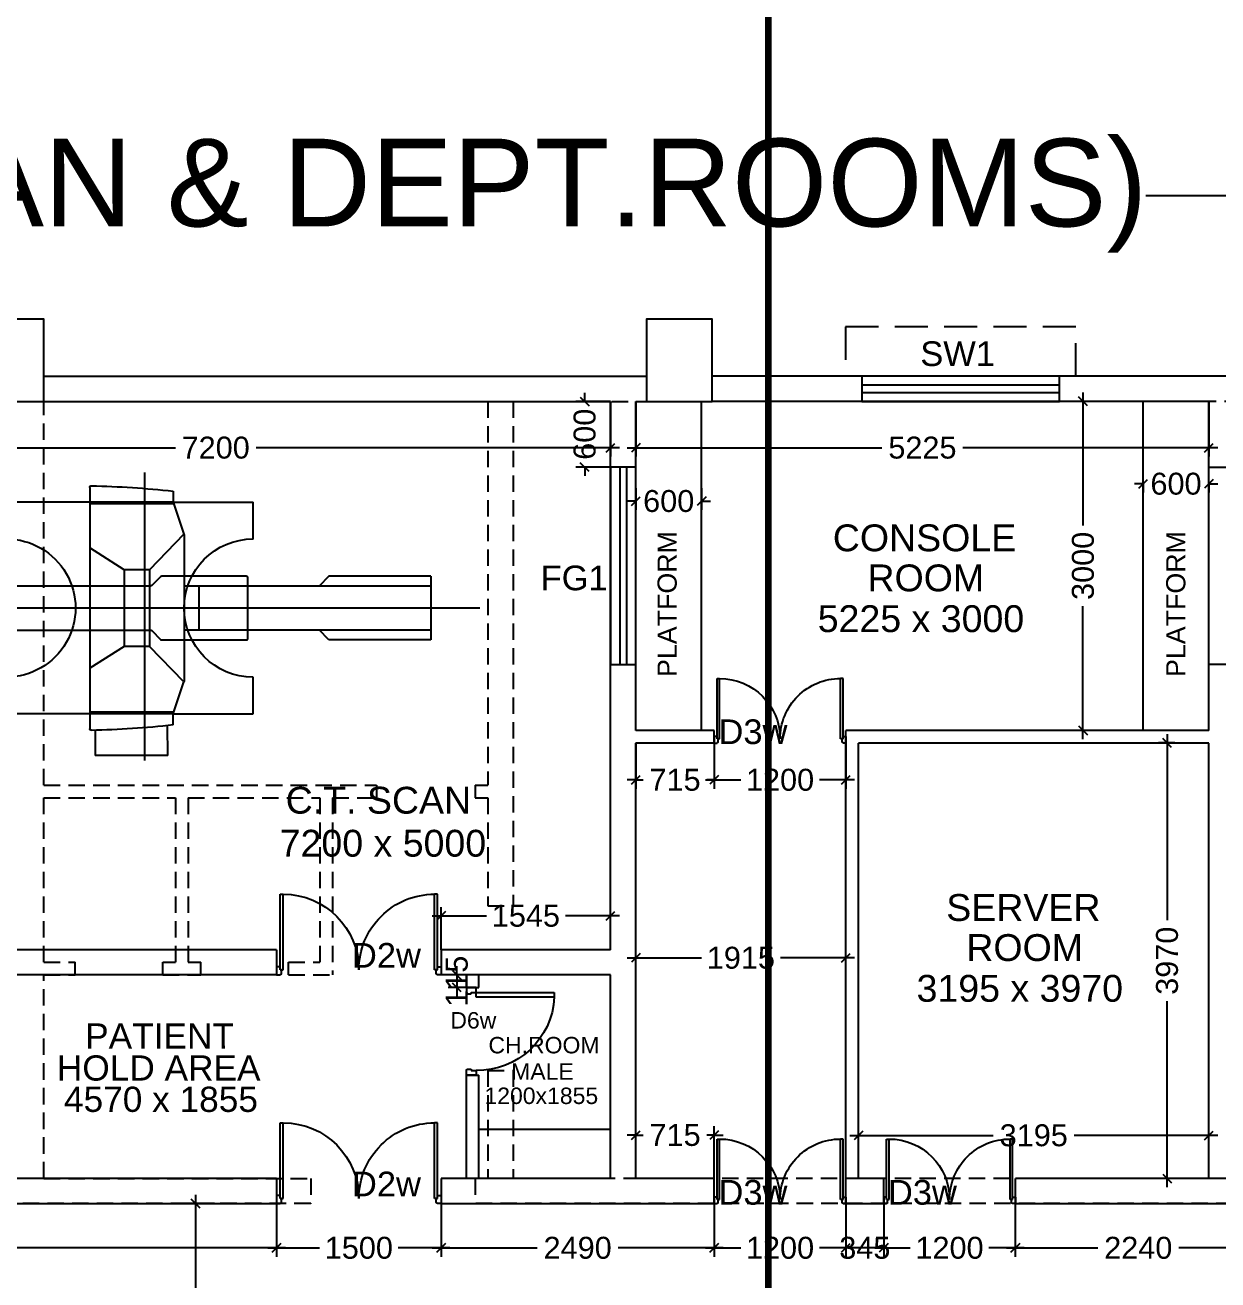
# Model space of a CAD drawing. Extents: x 6345096 to 6738923, y -6490958 to -6305885.
# Drawn here: x 6554506 to 6565381, y -6386716 to -6375273 of the extents above; entities that cross this region are included whole.
import ezdxf
from ezdxf.enums import TextEntityAlignment as Align

# ---------------------------------------------------------------- set-up
doc = ezdxf.new("R2010")
doc.units = 0
doc.header["$LTSCALE"] = 600
doc.header["$MEASUREMENT"] = 0
doc.header["$PDMODE"] = 35
doc.linetypes.add('DASHED', pattern=[0.75, 0.5, -0.25])
doc.linetypes.add('HIDDEN', pattern=[0.375, 0.25, -0.125])
doc.layers.get('0').update_dxf_attribs({"linetype": 'CONTINUOUS'})
doc.layers.get('Defpoints').update_dxf_attribs({"linetype": 'CONTINUOUS'})
for name, color, linetype in [('chajja', 7, 'CONTINUOUS'), ('DIM-TEXT', 8, 'CONTINUOUS'), ('DOOR', 32, 'CONTINUOUS'), ('furniture', 33, 'CONTINUOUS'), ('HS', 251, 'CONTINUOUS'), ('joinery', 7, 'CONTINUOUS'), ('LA-column', 3, 'CONTINUOUS'), ('REVISIONS', 6, 'CONTINUOUS'), ('Room Dim', 1, 'CONTINUOUS'), ('Sections', 10, 'CONTINUOUS'), ('Shleves', 7, 'CONTINUOUS'), ('TEXT', 6, 'CONTINUOUS'), ('Walls', 7, 'CONTINUOUS'), ('WIN', 151, 'CONTINUOUS'), ('Working Dim', 5, 'CONTINUOUS')]:
    doc.layers.add(name, color=color, linetype=linetype)
doc.styles.add('ari', font='arial.ttf')
doc.styles.add('ARIAL', font='arial.ttf')
doc.styles.add('RT', font='romant.shx')
doc.dimstyles.new('int. dim', dxfattribs={"dimtxt": 200, "dimasz": 80, "dimexe": 80, "dimexo": 0, "dimgap": 70, "dimtad": 0, "dimdec": 0, "dimzin": 12, "dimdsep": 46, "dimtxsty": 'ari', "dimblk": 'OBLIQUE', "dimcen": 2, "dimdle": 80, "dimclrd": 256, "dimclre": 256, "dimclrt": 6, "dimadec": 0, "dimazin": 0, "dimtfac": 1, "dimtdec": 0, "dimtix": 1, "dimtmove": 2, "dimatfit": 3, "dimfxl": 1, "dimtolj": 1, "dimtzin": 0, "dimlwd": -1, "dimlwe": -1, "dimarcsym": 0})
doc.dimstyles.new('TEXT', dxfattribs={"dimscale": 0, "dimtxt": 600, "dimasz": 300, "dimexe": 300, "dimexo": 30, "dimgap": 50, "dimtad": 0, "dimdec": 0, "dimzin": 0, "dimdsep": 46, "dimtxsty": 'RT', "dimblk": 'OBLIQUE', "dimcen": 0.09, "dimdle": 300, "dimclrd": 256, "dimclre": 256, "dimclrt": 170, "dimadec": 0, "dimazin": 0, "dimtfac": 1, "dimtdec": 0, "dimtofl": 0, "dimtmove": 2, "dimatfit": 3, "dimfxl": 1, "dimfrac": 2, "dimtolj": 1, "dimtzin": 0, "dimlwd": -1, "dimlwe": -1, "dimarcsym": 0})

# ---------------------------------------------------------------- blocks, each defined once
blk = doc.blocks.new('_Oblique')
at = {"color": 0, "linetype": 'ByBlock', "lineweight": -2}
blk.add_line((-0.5, -0.5), (0.5, 0.5), dxfattribs=at)
blk = doc.blocks.new('*D257')
at = {"layer": 'Defpoints', "color": 0, "linetype": 'Continuous', "transparency": 16777216}
for p in [(6572959, -6372926, 1), (6531899, -6373456, 5), (6531899, -6374230)]:
    blk.add_point(p, dxfattribs=at)
at = {"layer": 'DIM-TEXT', "transparency": 16777216}
for p, q in [((6572959, -6372926), (6572959, -6374530)), ((6531899, -6373456), (6531899, -6374530)), ((6531599, -6374230), (6545946, -6374230)), ((6573259, -6374230), (6558913, -6374230))]:
    blk.add_line(p, q, dxfattribs=at)
at = {"layer": 'DIM-TEXT', "linetype": 'Continuous', "transparency": 16777216, "xscale": 300, "yscale": 300, "zscale": 300, "rotation": 180}
blk.add_blockref('_Oblique', (6531899, -6374230), dxfattribs=at)
at = {"layer": 'DIM-TEXT', "linetype": 'Continuous', "transparency": 16777216, "xscale": 300, "yscale": 300, "zscale": 300}
blk.add_blockref('_Oblique', (6572959, -6374230), dxfattribs=at)
at = {"layer": 'DIM-TEXT', "color": 170, "linetype": 'Continuous', "transparency": 16777216, "insert": (6552429, -6374230), "char_height": 750, "attachment_point": 5, "style": 'ari'}
blk.add_mtext('\\A1;{\\H1.067x;CENTRAL DRUG STORE}', dxfattribs=at)
blk = doc.blocks.new('*D261')
at = {"layer": 'Defpoints', "color": 0, "linetype": 'Continuous', "transparency": 16777216}
for p in [(6572960, -6376829), (6532049, -6377495, -1), (6572960, -6378056, 6)]:
    blk.add_point(p, dxfattribs=at)
at = {"layer": 'DIM-TEXT', "transparency": 16777216}
for p, q in [((6532049, -6377495), (6532049, -6376529)), ((6572960, -6378056), (6572960, -6376529)), ((6531749, -6376829), (6540284, -6376829)), ((6573260, -6376829), (6564725, -6376829))]:
    blk.add_line(p, q, dxfattribs=at)
at = {"layer": 'DIM-TEXT', "linetype": 'Continuous', "transparency": 16777216, "xscale": 300, "yscale": 300, "zscale": 300, "rotation": 180}
blk.add_blockref('_Oblique', (6532049, -6376829), dxfattribs=at)
at = {"layer": 'DIM-TEXT', "linetype": 'Continuous', "transparency": 16777216, "xscale": 300, "yscale": 300, "zscale": 300}
blk.add_blockref('_Oblique', (6572960, -6376829), dxfattribs=at)
at = {"layer": 'DIM-TEXT', "color": 170, "linetype": 'Continuous', "transparency": 16777216, "insert": (6552504, -6376829), "char_height": 750, "attachment_point": 5, "style": 'ari'}
blk.add_mtext('\\A1;{\\H1.067x;RADIOLOGY ( MRI, CT SCAN \\H1x;&\\H0.9997x; DEPT.ROOMS)}', dxfattribs=at)
blk = doc.blocks.new('*D662')
at = {"layer": 'Defpoints', "color": 0, "transparency": 16777216}
for p in [(6556232, -6386020, 5), (6556061, -6388420), (6556232, -6388420, 1)]:
    blk.add_point(p, dxfattribs=at)
at = {"layer": 'Working Dim', "transparency": 16777216}
for p, q in [((6556061, -6385940), (6556061, -6386850)), ((6556232, -6386020), (6555981, -6386020)), ((6556061, -6388500), (6556061, -6387590)), ((6556232, -6388420), (6555981, -6388420))]:
    blk.add_line(p, q, dxfattribs=at)
at = {"layer": 'Working Dim', "transparency": 16777216, "xscale": 80, "yscale": 80, "zscale": 80}
for p, rotation in [((6556061, -6386020), 90), ((6556061, -6388420), 270)]:
    blk.add_blockref('_Oblique', p, dxfattribs=dict(at, rotation=rotation))
at = {"layer": 'Working Dim', "color": 6, "transparency": 16777216, "insert": (6556061, -6387220), "char_height": 200, "attachment_point": 5, "rotation": 90, "style": 'ari'}
blk.add_mtext('\\A1;2400', dxfattribs=at)
blk = doc.blocks.new('*D1806')
at = {"layer": 'Defpoints', "color": 0, "transparency": 16777216}
for p in [(6560074, -6378705), (6565299, -6378704), (6560074, -6379127)]:
    blk.add_point(p, dxfattribs=at)
at = {"layer": 'REVISIONS', "color": 8, "transparency": 16777216}
for p, q in [((6560074, -6378705), (6560074, -6379207)), ((6565299, -6378704), (6565299, -6379207)), ((6559994, -6379127), (6562318, -6379127)), ((6565379, -6379127), (6563056, -6379127))]:
    blk.add_line(p, q, dxfattribs=at)
at = {"layer": 'REVISIONS', "color": 8, "transparency": 16777216, "xscale": 80, "yscale": 80, "zscale": 80, "rotation": 180}
blk.add_blockref('_Oblique', (6560074, -6379127), dxfattribs=at)
at = {"layer": 'REVISIONS', "color": 8, "transparency": 16777216, "xscale": 80, "yscale": 80, "zscale": 80}
blk.add_blockref('_Oblique', (6565299, -6379127), dxfattribs=at)
at = {"layer": 'REVISIONS', "color": 6, "transparency": 16777216, "insert": (6562687, -6379127), "char_height": 200, "attachment_point": 5, "style": 'ari'}
blk.add_mtext('\\A1;5225', dxfattribs=at)
blk = doc.blocks.new('*D1807')
at = {"layer": 'Defpoints', "color": 0, "transparency": 16777216}
for p in [(6552644, -6378705), (6559844, -6378705), (6552644, -6379127)]:
    blk.add_point(p, dxfattribs=at)
at = {"layer": 'REVISIONS', "color": 8, "transparency": 16777216}
for p, q in [((6552644, -6378705), (6552644, -6379207)), ((6559844, -6378705), (6559844, -6379207)), ((6552564, -6379127), (6555877, -6379127)), ((6559924, -6379127), (6556612, -6379127))]:
    blk.add_line(p, q, dxfattribs=at)
at = {"layer": 'REVISIONS', "color": 8, "transparency": 16777216, "xscale": 80, "yscale": 80, "zscale": 80, "rotation": 180}
blk.add_blockref('_Oblique', (6552644, -6379127), dxfattribs=at)
at = {"layer": 'REVISIONS', "color": 8, "transparency": 16777216, "xscale": 80, "yscale": 80, "zscale": 80}
blk.add_blockref('_Oblique', (6559844, -6379127), dxfattribs=at)
at = {"layer": 'REVISIONS', "color": 6, "transparency": 16777216, "insert": (6556244, -6379127), "char_height": 200, "attachment_point": 5, "style": 'ari'}
blk.add_mtext('\\A1;7200', dxfattribs=at)
blk = doc.blocks.new('1000')
at = {"layer": 'DOOR'}
for p, q in [((0, -100), (0, 0)), ((0, 0), (50, 0)), ((50, -100), (0, -100)), ((50, 0), (50, -2)), ((63, -49), (50, -49)), ((50, -49), (50, -100)), ((50, -100), (50, -901)), ((100, -100), (50, -100)), ((63, -13), (61, -13)), ((63, -13), (63, -49)), ((100, -901), (100, -100)), ((837, -13), (837, -49)), ((837, -13), (839, -13)), ((837, -49), (850, -49)), ((850, 0), (850, -2)), ((900, 0), (850, 0)), ((850, -49), (850, -100)), ((850, -100), (900, -100)), ((900, -100), (900, 0)), ((50, -901), (100, -901))]:
    blk.add_line(p, q, dxfattribs=at)
for centre, major_axis, start_param, end_param in [((50, -13), (-7.95, 7.95), 3.926991, 5.497787), ((850, -13), (7.95, 7.95), 0.785398, 2.356194)]:
    blk.add_ellipse(centre, major_axis=major_axis, ratio=1, start_param=start_param, end_param=end_param, dxfattribs=at)
at = {"layer": 'DOOR', "color": 145}
blk.add_ellipse((64, -115), major_axis=(-520, 590), ratio=1, start_param=2.464943, end_param=4.009476, dxfattribs=at)
blk = doc.blocks.new('Z$W@#1275')
at = {"layer": 'DOOR'}
for p, q in [((73, 1500), (0, 1500)), ((0, 1500), (0, 1467)), ((73, 1467), (73, 1500)), ((0, 1467), (2, 1467)), ((11, 1456), (11, 1458)), ((11, 1456), (47, 1456)), ((47, 1467), (736, 1467)), ((47, 1467), (47, 1439)), ((47, 1456), (47, 1467)), ((47, 1467), (73, 1467)), ((47, 1439), (736, 1439)), ((736, 1467), (736, 1439)), ((0, 33), (2, 33)), ((0, 0), (0, 33)), ((73, 0), (0, 0)), ((11, 44), (11, 42)), ((11, 44), (47, 44)), ((47, 61), (736, 61)), ((47, 33), (47, 61)), ((47, 44), (47, 33)), ((47, 33), (736, 33)), ((47, 33), (73, 33)), ((73, 33), (73, 0)), ((736, 33), (736, 61))]:
    blk.add_line(p, q, dxfattribs=at)
for centre, start, end in [((11, 1467), 180, 270), ((11, 33), 90, 180)]:
    blk.add_arc(centre, 9.13, start, end, dxfattribs=at)
at = {"layer": 'DOOR', "color": 145}
for centre, start, end in [((47, 1439), 270, 0), ((47, 61), 0, 90)]:
    blk.add_arc(centre, 689, start, end, dxfattribs=at)
blk = doc.blocks.new('*D1808')
at = {"layer": 'Defpoints', "color": 0, "transparency": 16777216}
for p in [(6564220, -6378704, 0), (6564151, -6381704), (6564220, -6381704, 0)]:
    blk.add_point(p, dxfattribs=at)
at = {"layer": 'Working Dim', "transparency": 16777216}
for p, q in [((6564151, -6378624), (6564151, -6379836)), ((6564220, -6378704), (6564071, -6378704)), ((6564151, -6381784), (6564151, -6380573)), ((6564220, -6381704), (6564071, -6381704))]:
    blk.add_line(p, q, dxfattribs=at)
at = {"layer": 'Working Dim', "transparency": 16777216, "xscale": 80, "yscale": 80, "zscale": 80}
for p, rotation in [((6564151, -6378704), 90), ((6564151, -6381704), 270)]:
    blk.add_blockref('_Oblique', p, dxfattribs=dict(at, rotation=rotation))
at = {"layer": 'Working Dim', "color": 6, "transparency": 16777216, "insert": (6564151, -6380204), "char_height": 200, "attachment_point": 5, "rotation": 90, "style": 'ari'}
blk.add_mtext('\\A1;3000', dxfattribs=at)
blk = doc.blocks.new('*D1809')
at = {"layer": 'Defpoints', "color": 0, "transparency": 16777216}
for p in [(6564987, -6381819, 0), (6564918, -6385790), (6565299, -6385790)]:
    blk.add_point(p, dxfattribs=at)
at = {"layer": 'Working Dim', "transparency": 16777216}
for p, q in [((6564987, -6381819), (6564838, -6381819)), ((6564918, -6381739), (6564918, -6383436)), ((6564918, -6385870), (6564918, -6384173)), ((6565299, -6385790), (6564838, -6385790))]:
    blk.add_line(p, q, dxfattribs=at)
at = {"layer": 'Working Dim', "transparency": 16777216, "xscale": 80, "yscale": 80, "zscale": 80}
for p, rotation in [((6564918, -6381819), 90), ((6564918, -6385790), 270)]:
    blk.add_blockref('_Oblique', p, dxfattribs=dict(at, rotation=rotation))
at = {"layer": 'Working Dim', "color": 6, "transparency": 16777216, "insert": (6564918, -6383805), "char_height": 200, "attachment_point": 5, "rotation": 90, "style": 'ari'}
blk.add_mtext('\\A1;3970', dxfattribs=at)
blk = doc.blocks.new('*D1810')
at = {"layer": 'Defpoints', "color": 0, "transparency": 16777216}
for p in [(6565299, -6385398), (6562104, -6385483), (6565299, -6385483)]:
    blk.add_point(p, dxfattribs=at)
at = {"layer": 'Working Dim', "transparency": 16777216}
for p, q in [((6562024, -6385398), (6563333, -6385398)), ((6562104, -6385483), (6562104, -6385318)), ((6565379, -6385398), (6564071, -6385398)), ((6565299, -6385483), (6565299, -6385318))]:
    blk.add_line(p, q, dxfattribs=at)
at = {"layer": 'Working Dim', "transparency": 16777216, "xscale": 80, "yscale": 80, "zscale": 80, "rotation": 180}
blk.add_blockref('_Oblique', (6562104, -6385398), dxfattribs=at)
at = {"layer": 'Working Dim', "transparency": 16777216, "xscale": 80, "yscale": 80, "zscale": 80}
blk.add_blockref('_Oblique', (6565299, -6385398), dxfattribs=at)
at = {"layer": 'Working Dim', "color": 6, "transparency": 16777216, "insert": (6563702, -6385398), "char_height": 200, "attachment_point": 5, "style": 'ari'}
blk.add_mtext('\\A1;3195', dxfattribs=at)
blk = doc.blocks.new('A$C221C764C')
at = {"layer": 'furniture'}
for p, q in [((-97, 1445), (483, 1936)), ((700, 1680), (483, 1936)), ((-184, 1548), (1238, -131)), ((-677, 954), (-97, 1445)), ((-671, 939), (-87, 1433)), ((978, 1352), (1236, 1047)), ((-741, 1030), (-677, 954)), ((62, 773), (172, 1128)), ((-677, 954), (-1234, 482)), ((-677, 954), (-562, 668)), ((-114, 624), (62, 773)), ((62, 773), (514, 239)), ((1514, 719), (1731, 463)), ((-562, 668), (-114, 624)), ((-554, 654), (295, -349)), ((-114, 624), (338, 90)), ((-1017, 226), (-1234, 482)), ((1151, -28), (1731, 463)), ((-1976, -1149), (-258, 305)), ((338, 90), (514, 239)), ((514, 239), (882, 289)), ((-104, -88), (-362, 217)), ((-1717, -1454), (0, 0)), ((307, -359), (338, 90)), ((557, -511), (1141, -17)), ((571, -519), (1151, -28)), ((1209, -174), (1358, -350)), ((571, -519), (307, -359)), ((854, -777), (1358, -350)), ((-2034, -1080), (-1324, -479)), ((-1324, -479), (-1197, -490)), ((571, -519), (14, -991)), ((635, -596), (571, -519)), ((854, -777), (677, -567)), ((-949, -922), (-939, -795)), ((14, -991), (-203, -735)), ((-1659, -1523), (-949, -922)), ((-2034, -1080), (-1659, -1523))]:
    blk.add_line(p, q, dxfattribs=at)
at = {"layer": 'furniture', "color": 8}
for p, q in [((-2188, -1590), (1548, 1573)), ((-653, 1329), (1044, -676))]:
    blk.add_line(p, q, dxfattribs=at)
at = {"layer": 'furniture'}
blk.add_lwpolyline([(1247, 1175), (1237, 1053, -0.198912), (1232, 1043), (234, 198, 0.198912), (228, 188), (219, 73, -0.198912), (214, 63), (-375, -435, -0.414214), (-396, -433), (-751, -14, -0.414214), (-749, 8), (-161, 506, -0.198912), (-150, 509), (-36, 500, 0.198912), (-25, 503), (973, 1348, -0.198912), (984, 1352), (1106, 1341, 0.198912), (1128, 1348), (1275, 1473, -0.414214), (1296, 1471), (1406, 1341, -0.414214), (1404, 1320), (1257, 1196, 0.198912)], format="xyb", close=True, dxfattribs=at)
for centre, radius, start, end in [((1107, 1200), 630, 130.257, 310.257), ((5294, -4667), 8300, 131.497, 136.651), ((-195, 1538), 15, 40.257, 131.497), ((-516, 686), 50, 201.8221, 220.257), ((-610, -254), 630, 310.257, 130.257), ((-3989, 6296), 8300, 303.8631, 309.0171), ((1226, -141), 15, 309.0171, 40.257), ((333, -316), 50, 220.257, 238.692)]:
    blk.add_arc(centre, radius, start, end, dxfattribs=at)
blk = doc.blocks.new('*D1894')
at = {"layer": 'Defpoints', "color": 0, "transparency": 16777216}
for p in [(6563534, -6385990), (6565775, -6386020), (6563534, -6386424)]:
    blk.add_point(p, dxfattribs=at)
at = {"layer": 'Working Dim', "transparency": 16777216}
for p, q in [((6563534, -6385990), (6563534, -6386504)), ((6565775, -6386020), (6565775, -6386504)), ((6563454, -6386424), (6564285, -6386424)), ((6565855, -6386424), (6565025, -6386424))]:
    blk.add_line(p, q, dxfattribs=at)
at = {"layer": 'Working Dim', "transparency": 16777216, "xscale": 80, "yscale": 80, "zscale": 80, "rotation": 180}
blk.add_blockref('_Oblique', (6563534, -6386424), dxfattribs=at)
at = {"layer": 'Working Dim', "transparency": 16777216, "xscale": 80, "yscale": 80, "zscale": 80}
blk.add_blockref('_Oblique', (6565775, -6386424), dxfattribs=at)
at = {"layer": 'Working Dim', "color": 6, "transparency": 16777216, "insert": (6564655, -6386424), "char_height": 200, "attachment_point": 5, "style": 'ari'}
blk.add_mtext('\\A1;2240', dxfattribs=at)
blk = doc.blocks.new('*D1895')
at = {"layer": 'Defpoints', "color": 0, "transparency": 16777216}
for p in [(6562334, -6386020), (6563534, -6385990), (6562334, -6386424)]:
    blk.add_point(p, dxfattribs=at)
at = {"layer": 'Working Dim', "transparency": 16777216}
for p, q in [((6562334, -6386020), (6562334, -6386504)), ((6563534, -6385990), (6563534, -6386504)), ((6562254, -6386424), (6562576, -6386424)), ((6563614, -6386424), (6563293, -6386424))]:
    blk.add_line(p, q, dxfattribs=at)
at = {"layer": 'Working Dim', "transparency": 16777216, "xscale": 80, "yscale": 80, "zscale": 80, "rotation": 180}
blk.add_blockref('_Oblique', (6562334, -6386424), dxfattribs=at)
at = {"layer": 'Working Dim', "transparency": 16777216, "xscale": 80, "yscale": 80, "zscale": 80}
blk.add_blockref('_Oblique', (6563534, -6386424), dxfattribs=at)
at = {"layer": 'Working Dim', "color": 6, "transparency": 16777216, "insert": (6562934, -6386424), "char_height": 200, "attachment_point": 5, "style": 'ari'}
blk.add_mtext('\\A1;1200', dxfattribs=at)
blk = doc.blocks.new('*D1896')
at = {"layer": 'Defpoints', "color": 0, "transparency": 16777216}
for p in [(6561989, -6386020), (6562334, -6386020), (6561989, -6386424)]:
    blk.add_point(p, dxfattribs=at)
at = {"layer": 'Working Dim', "transparency": 16777216}
for p, q in [((6561989, -6386020), (6561989, -6386504)), ((6562334, -6386020), (6562334, -6386504)), ((6561989, -6386424), (6561909, -6386424)), ((6562334, -6386424), (6561989, -6386424)), ((6562334, -6386424), (6562414, -6386424))]:
    blk.add_line(p, q, dxfattribs=at)
at = {"layer": 'Working Dim', "transparency": 16777216, "xscale": 80, "yscale": 80, "zscale": 80}
blk.add_blockref('_Oblique', (6561989, -6386424), dxfattribs=at)
at = {"layer": 'Working Dim', "transparency": 16777216, "xscale": 80, "yscale": 80, "zscale": 80, "rotation": 180}
blk.add_blockref('_Oblique', (6562334, -6386424), dxfattribs=at)
at = {"layer": 'Working Dim', "color": 6, "transparency": 16777216, "insert": (6562162, -6386424), "char_height": 200, "attachment_point": 5, "style": 'ari'}
blk.add_mtext('\\A1;345', dxfattribs=at)
blk = doc.blocks.new('*D1897')
at = {"layer": 'Defpoints', "color": 0, "transparency": 16777216}
for p in [(6560789, -6386020), (6561989, -6386020), (6560789, -6386424)]:
    blk.add_point(p, dxfattribs=at)
at = {"layer": 'Working Dim', "transparency": 16777216}
for p, q in [((6560789, -6386020), (6560789, -6386504)), ((6561989, -6386020), (6561989, -6386504)), ((6560709, -6386424), (6561031, -6386424)), ((6562069, -6386424), (6561748, -6386424))]:
    blk.add_line(p, q, dxfattribs=at)
at = {"layer": 'Working Dim', "transparency": 16777216, "xscale": 80, "yscale": 80, "zscale": 80, "rotation": 180}
blk.add_blockref('_Oblique', (6560789, -6386424), dxfattribs=at)
at = {"layer": 'Working Dim', "transparency": 16777216, "xscale": 80, "yscale": 80, "zscale": 80}
blk.add_blockref('_Oblique', (6561989, -6386424), dxfattribs=at)
at = {"layer": 'Working Dim', "color": 6, "transparency": 16777216, "insert": (6561389, -6386424), "char_height": 200, "attachment_point": 5, "style": 'ari'}
blk.add_mtext('\\A1;1200', dxfattribs=at)
blk = doc.blocks.new('*D1898')
at = {"layer": 'Defpoints', "color": 0, "transparency": 16777216}
for p in [(6558299, -6386020), (6560789, -6386020), (6558299, -6386424)]:
    blk.add_point(p, dxfattribs=at)
at = {"layer": 'Working Dim', "transparency": 16777216}
for p, q in [((6558299, -6386020), (6558299, -6386504)), ((6560789, -6386020), (6560789, -6386504)), ((6558219, -6386424), (6559174, -6386424)), ((6560869, -6386424), (6559914, -6386424))]:
    blk.add_line(p, q, dxfattribs=at)
at = {"layer": 'Working Dim', "transparency": 16777216, "xscale": 80, "yscale": 80, "zscale": 80, "rotation": 180}
blk.add_blockref('_Oblique', (6558299, -6386424), dxfattribs=at)
at = {"layer": 'Working Dim', "transparency": 16777216, "xscale": 80, "yscale": 80, "zscale": 80}
blk.add_blockref('_Oblique', (6560789, -6386424), dxfattribs=at)
at = {"layer": 'Working Dim', "color": 6, "transparency": 16777216, "insert": (6559544, -6386424), "char_height": 200, "attachment_point": 5, "style": 'ari'}
blk.add_mtext('\\A1;2490', dxfattribs=at)
blk = doc.blocks.new('*D1899')
at = {"layer": 'Defpoints', "color": 0, "transparency": 16777216}
for p in [(6556799, -6386020), (6558299, -6386020), (6556799, -6386424)]:
    blk.add_point(p, dxfattribs=at)
at = {"layer": 'Working Dim', "transparency": 16777216}
for p, q in [((6556799, -6386020), (6556799, -6386504)), ((6558299, -6386020), (6558299, -6386504)), ((6556719, -6386424), (6557191, -6386424)), ((6558379, -6386424), (6557908, -6386424))]:
    blk.add_line(p, q, dxfattribs=at)
at = {"layer": 'Working Dim', "transparency": 16777216, "xscale": 80, "yscale": 80, "zscale": 80, "rotation": 180}
blk.add_blockref('_Oblique', (6556799, -6386424), dxfattribs=at)
at = {"layer": 'Working Dim', "transparency": 16777216, "xscale": 80, "yscale": 80, "zscale": 80}
blk.add_blockref('_Oblique', (6558299, -6386424), dxfattribs=at)
at = {"layer": 'Working Dim', "color": 6, "transparency": 16777216, "insert": (6557549, -6386424), "char_height": 200, "attachment_point": 5, "style": 'ari'}
blk.add_mtext('\\A1;1500', dxfattribs=at)
blk = doc.blocks.new('*D1900')
at = {"layer": 'Defpoints', "color": 0, "transparency": 16777216}
for p in [(6545334, -6386020), (6556799, -6386020), (6545334, -6386424)]:
    blk.add_point(p, dxfattribs=at)
at = {"layer": 'Working Dim', "transparency": 16777216}
for p, q in [((6545334, -6386020), (6545334, -6386504)), ((6556799, -6386020), (6556799, -6386504)), ((6545254, -6386424), (6550629, -6386424)), ((6556879, -6386424), (6551505, -6386424))]:
    blk.add_line(p, q, dxfattribs=at)
at = {"layer": 'Working Dim', "transparency": 16777216, "xscale": 80, "yscale": 80, "zscale": 80, "rotation": 180}
blk.add_blockref('_Oblique', (6545334, -6386424), dxfattribs=at)
at = {"layer": 'Working Dim', "transparency": 16777216, "xscale": 80, "yscale": 80, "zscale": 80}
blk.add_blockref('_Oblique', (6556799, -6386424), dxfattribs=at)
at = {"layer": 'Working Dim', "color": 6, "transparency": 16777216, "insert": (6551067, -6386424), "char_height": 200, "attachment_point": 5, "style": 'ari'}
blk.add_mtext('\\A1;11465', dxfattribs=at)
blk = doc.blocks.new('*D1904')
at = {"layer": 'Defpoints', "color": 0, "transparency": 16777216}
for p in [(6560074, -6381819), (6560789, -6381819), (6560789, -6382156)]:
    blk.add_point(p, dxfattribs=at)
at = {"layer": 'Working Dim', "transparency": 16777216}
for p, q in [((6560074, -6381819), (6560074, -6382236)), ((6560789, -6381819), (6560789, -6382236)), ((6560074, -6382156), (6559994, -6382156)), ((6560074, -6382156), (6560141, -6382156)), ((6560789, -6382156), (6560723, -6382156)), ((6560789, -6382156), (6560869, -6382156))]:
    blk.add_line(p, q, dxfattribs=at)
at = {"layer": 'Working Dim', "transparency": 16777216, "xscale": 80, "yscale": 80, "zscale": 80}
blk.add_blockref('_Oblique', (6560074, -6382156), dxfattribs=at)
at = {"layer": 'Working Dim', "transparency": 16777216, "xscale": 80, "yscale": 80, "zscale": 80, "rotation": 180}
blk.add_blockref('_Oblique', (6560789, -6382156), dxfattribs=at)
at = {"layer": 'Working Dim', "color": 6, "transparency": 16777216, "insert": (6560432, -6382156), "char_height": 200, "attachment_point": 5, "style": 'ari'}
blk.add_mtext('\\A1;715', dxfattribs=at)
blk = doc.blocks.new('*D1905')
at = {"layer": 'Defpoints', "color": 0, "transparency": 16777216}
for p in [(6560789, -6381819), (6561989, -6381819, 3), (6561989, -6382156)]:
    blk.add_point(p, dxfattribs=at)
at = {"layer": 'Working Dim', "transparency": 16777216}
for p, q in [((6560789, -6381819), (6560789, -6382236)), ((6561989, -6381819), (6561989, -6382236)), ((6560709, -6382156), (6561031, -6382156)), ((6562069, -6382156), (6561748, -6382156))]:
    blk.add_line(p, q, dxfattribs=at)
at = {"layer": 'Working Dim', "transparency": 16777216, "xscale": 80, "yscale": 80, "zscale": 80, "rotation": 180}
blk.add_blockref('_Oblique', (6560789, -6382156), dxfattribs=at)
at = {"layer": 'Working Dim', "transparency": 16777216, "xscale": 80, "yscale": 80, "zscale": 80}
blk.add_blockref('_Oblique', (6561989, -6382156), dxfattribs=at)
at = {"layer": 'Working Dim', "color": 6, "transparency": 16777216, "insert": (6561389, -6382156), "char_height": 200, "attachment_point": 5, "style": 'ari'}
blk.add_mtext('\\A1;1200', dxfattribs=at)
blk = doc.blocks.new('*D1906')
at = {"layer": 'Defpoints', "color": 0, "transparency": 16777216}
for p in [(6564699, -6379446), (6565299, -6379446), (6565299, -6379456)]:
    blk.add_point(p, dxfattribs=at)
at = {"layer": 'Working Dim', "transparency": 16777216}
for p, q in [((6564699, -6379446), (6564699, -6379536)), ((6565299, -6379446), (6565299, -6379536)), ((6564699, -6379456), (6564619, -6379456)), ((6564699, -6379456), (6564708, -6379456)), ((6565299, -6379456), (6565291, -6379456)), ((6565299, -6379456), (6565379, -6379456))]:
    blk.add_line(p, q, dxfattribs=at)
at = {"layer": 'Working Dim', "transparency": 16777216, "xscale": 80, "yscale": 80, "zscale": 80}
blk.add_blockref('_Oblique', (6564699, -6379456), dxfattribs=at)
at = {"layer": 'Working Dim', "transparency": 16777216, "xscale": 80, "yscale": 80, "zscale": 80, "rotation": 180}
blk.add_blockref('_Oblique', (6565299, -6379456), dxfattribs=at)
at = {"layer": 'Working Dim', "color": 6, "transparency": 16777216, "insert": (6564999, -6379456), "char_height": 200, "attachment_point": 5, "style": 'ari'}
blk.add_mtext('\\A1;600', dxfattribs=at)
blk = doc.blocks.new('*D1907')
at = {"layer": 'Defpoints', "color": 0, "transparency": 16777216}
for p in [(6560074, -6379496), (6560674, -6379496), (6560674, -6379614)]:
    blk.add_point(p, dxfattribs=at)
at = {"layer": 'Working Dim', "transparency": 16777216}
for p, q in [((6560074, -6379496), (6560074, -6379694)), ((6560674, -6379496), (6560674, -6379694)), ((6560074, -6379614), (6559994, -6379614)), ((6560074, -6379614), (6560083, -6379614)), ((6560674, -6379614), (6560666, -6379614)), ((6560674, -6379614), (6560754, -6379614))]:
    blk.add_line(p, q, dxfattribs=at)
at = {"layer": 'Working Dim', "transparency": 16777216, "xscale": 80, "yscale": 80, "zscale": 80}
blk.add_blockref('_Oblique', (6560074, -6379614), dxfattribs=at)
at = {"layer": 'Working Dim', "transparency": 16777216, "xscale": 80, "yscale": 80, "zscale": 80, "rotation": 180}
blk.add_blockref('_Oblique', (6560674, -6379614), dxfattribs=at)
at = {"layer": 'Working Dim', "color": 6, "transparency": 16777216, "insert": (6560374, -6379614), "char_height": 200, "attachment_point": 5, "style": 'ari'}
blk.add_mtext('\\A1;600', dxfattribs=at)
blk = doc.blocks.new('*D1908')
at = {"layer": 'Defpoints', "color": 0, "transparency": 16777216}
for p in [(6561989, -6383779), (6560074, -6383805), (6561989, -6383805)]:
    blk.add_point(p, dxfattribs=at)
at = {"layer": 'Working Dim', "transparency": 16777216}
for p, q in [((6559994, -6383779), (6560672, -6383779)), ((6560074, -6383805), (6560074, -6383699)), ((6562069, -6383779), (6561392, -6383779)), ((6561989, -6383805), (6561989, -6383699))]:
    blk.add_line(p, q, dxfattribs=at)
at = {"layer": 'Working Dim', "transparency": 16777216, "xscale": 80, "yscale": 80, "zscale": 80, "rotation": 180}
blk.add_blockref('_Oblique', (6560074, -6383779), dxfattribs=at)
at = {"layer": 'Working Dim', "transparency": 16777216, "xscale": 80, "yscale": 80, "zscale": 80}
blk.add_blockref('_Oblique', (6561989, -6383779), dxfattribs=at)
at = {"layer": 'Working Dim', "color": 6, "transparency": 16777216, "insert": (6561032, -6383779), "char_height": 200, "attachment_point": 5, "style": 'ari'}
blk.add_mtext('\\A1;1915', dxfattribs=at)
blk = doc.blocks.new('*D1912')
at = {"layer": 'Defpoints', "color": 0, "transparency": 16777216}
for p in [(6559844, -6378705), (6559608, -6379304), (6559844, -6379304)]:
    blk.add_point(p, dxfattribs=at)
at = {"layer": 'Working Dim', "transparency": 16777216}
for p, q in [((6559608, -6378705), (6559608, -6378625)), ((6559844, -6378705), (6559528, -6378705)), ((6559608, -6378705), (6559608, -6378713)), ((6559844, -6379304), (6559528, -6379304)), ((6559608, -6379304), (6559608, -6379296)), ((6559608, -6379304), (6559608, -6379384))]:
    blk.add_line(p, q, dxfattribs=at)
at = {"layer": 'Working Dim', "transparency": 16777216, "xscale": 80, "yscale": 80, "zscale": 80}
for p, rotation in [((6559608, -6378705), 270), ((6559608, -6379304), 90)]:
    blk.add_blockref('_Oblique', p, dxfattribs=dict(at, rotation=rotation))
at = {"layer": 'Working Dim', "color": 6, "transparency": 16777216, "insert": (6559608, -6379004), "char_height": 200, "attachment_point": 5, "rotation": 90, "style": 'ari'}
blk.add_mtext('\\A1;600', dxfattribs=at)
blk = doc.blocks.new('*D1913')
at = {"layer": 'Defpoints', "color": 0, "transparency": 16777216}
for p in [(6560789, -6385395), (6560074, -6385790), (6560789, -6385790)]:
    blk.add_point(p, dxfattribs=at)
at = {"layer": 'Working Dim', "transparency": 16777216}
for p, q in [((6560074, -6385395), (6559994, -6385395)), ((6560074, -6385790), (6560074, -6385315)), ((6560074, -6385395), (6560141, -6385395)), ((6560789, -6385395), (6560723, -6385395)), ((6560789, -6385790), (6560789, -6385315)), ((6560789, -6385395), (6560869, -6385395))]:
    blk.add_line(p, q, dxfattribs=at)
at = {"layer": 'Working Dim', "transparency": 16777216, "xscale": 80, "yscale": 80, "zscale": 80}
blk.add_blockref('_Oblique', (6560074, -6385395), dxfattribs=at)
at = {"layer": 'Working Dim', "transparency": 16777216, "xscale": 80, "yscale": 80, "zscale": 80, "rotation": 180}
blk.add_blockref('_Oblique', (6560789, -6385395), dxfattribs=at)
at = {"layer": 'Working Dim', "color": 6, "transparency": 16777216, "insert": (6560432, -6385395), "char_height": 200, "attachment_point": 5, "style": 'ari'}
blk.add_mtext('\\A1;715', dxfattribs=at)
blk = doc.blocks.new('*D1914')
at = {"layer": 'Defpoints', "color": 0, "transparency": 16777216}
for p in [(6558299, -6383396), (6558299, -6383705), (6559844, -6383705)]:
    blk.add_point(p, dxfattribs=at)
at = {"layer": 'Working Dim', "transparency": 16777216}
for p, q in [((6558299, -6383705), (6558299, -6383316)), ((6559844, -6383705), (6559844, -6383316)), ((6558219, -6383396), (6558712, -6383396)), ((6559924, -6383396), (6559432, -6383396))]:
    blk.add_line(p, q, dxfattribs=at)
at = {"layer": 'Working Dim', "transparency": 16777216, "xscale": 80, "yscale": 80, "zscale": 80, "rotation": 180}
blk.add_blockref('_Oblique', (6558299, -6383396), dxfattribs=at)
at = {"layer": 'Working Dim', "transparency": 16777216, "xscale": 80, "yscale": 80, "zscale": 80}
blk.add_blockref('_Oblique', (6559844, -6383396), dxfattribs=at)
at = {"layer": 'Working Dim', "color": 6, "transparency": 16777216, "insert": (6559072, -6383396), "char_height": 200, "attachment_point": 5, "style": 'ari'}
blk.add_mtext('\\A1;1545', dxfattribs=at)
blk = doc.blocks.new('*D1916')
at = {"layer": 'Defpoints', "color": 0, "transparency": 16777216}
for p in [(6558529, -6383935), (6558443, -6384050), (6558529, -6384050, 2)]:
    blk.add_point(p, dxfattribs=at)
at = {"layer": 'Working Dim', "transparency": 16777216}
for p, q in [((6558443, -6383935), (6558443, -6383855)), ((6558529, -6383935), (6558363, -6383935)), ((6558443, -6383935), (6558443, -6384050)), ((6558529, -6384050), (6558363, -6384050)), ((6558443, -6384050), (6558443, -6384130))]:
    blk.add_line(p, q, dxfattribs=at)
at = {"layer": 'Working Dim', "transparency": 16777216, "xscale": 80, "yscale": 80, "zscale": 80}
for p, rotation in [((6558443, -6383935), 270), ((6558443, -6384050), 90)]:
    blk.add_blockref('_Oblique', p, dxfattribs=dict(at, rotation=rotation))
at = {"layer": 'Working Dim', "color": 6, "transparency": 16777216, "insert": (6558443, -6383992), "char_height": 200, "attachment_point": 5, "rotation": 90, "style": 'ari'}
blk.add_mtext('\\A1;115', dxfattribs=at)
blk = doc.blocks.new('A$C2CD672AE')
at = {"layer": 'Walls', "color": 8, "linetype": 'HIDDEN'}
for p, q in [((24358.1, 77949.4), (29852.1, 77949.4)), ((35946.1, 77949.4), (30452.1, 77949.4)), ((24358.1, 77719.4), (28406.1, 77719.4)), ((24358.1, 74219.4), (24358.1, 77719.4)), ((28636.1, 77719.4), (29852.1, 77719.4)), ((35946.1, 77719.4), (30452.1, 77719.4)), ((24358.1, 74219.4), (27391.1, 74219.4)), ((28291.1, 74219.4), (28406.1, 74219.4)), ((24358.1, 72604.4), (24358.1, 74104.4)), ((24358.1, 74104.4), (25558.1, 74104.4)), ((25673.1, 74104.4), (26873.1, 74104.4)), ((26988.1, 74104.4), (27391.1, 74104.4)), ((28291.1, 74104.4), (28406.1, 74104.4)), ((28406.1, 73119.4), (28636.1, 73119.4)), ((24358.1, 72604.4), (24643.1, 72604.4)), ((24643.1, 72489.4), (24643.1, 72604.4)), ((25443.1, 72604.4), (25558.1, 72604.4)), ((25443.1, 72489.4), (25443.1, 72604.4)), ((25673.1, 72604.4), (25788.1, 72604.4)), ((25788.1, 72489.4), (25788.1, 72604.4)), ((26588.1, 72604.4), (26873.1, 72604.4)), ((26588.1, 72489.4), (26588.1, 72604.4)), ((24358.1, 70634.3), (24358.1, 72489.4)), ((24358.1, 72489.4), (24643.1, 72489.4)), ((25443.1, 72489.4), (25788.1, 72489.4)), ((26588.1, 72489.4), (26988.1, 72489.4)), ((28406.1, 71619.4), (28636.1, 71619.4)), ((24358.1, 70634.3), (26791.1, 70634.3)), ((26791.1, 70634.3), (26791.1, 70404.3)), ((28406.1, 70634.3), (28291.1, 70634.3)), ((28291.1, 70634.3), (28291.1, 70404.3)), ((36316.1, 70634.3), (28636.1, 70634.3)), ((26791.1, 70404.3), (15880.1, 70404.3)), ((36546.1, 70404.3), (28291.1, 70404.3))]:
    blk.add_line(p, q, dxfattribs=at)
for points in [[(28406.1, 77719.4), (28406.1, 74219.4)], [(28636.1, 77719.4), (28636.1, 73119.4)], [(27391.1, 74219.4), (27391.1, 74104.4)], [(28291.1, 74219.4), (28291.1, 74104.4)], [(25558.1, 74104.4), (25558.1, 72604.4)], [(25673.1, 74104.4), (25673.1, 72604.4)], [(26873.1, 74104.4), (26873.1, 72604.4)], [(26988.1, 74104.4), (26988.1, 72489.4)], [(28406.1, 74104.4), (28406.1, 73119.4)], [(28406.1, 71619.4), (28406.1, 70634.3)], [(28636.1, 71619.4), (28636.1, 70634.3)]]:
    blk.add_lwpolyline(points, dxfattribs=at)

msp = doc.modelspace()

# ---------------------------------------------------------------- linework, layer by layer
at = {"layer": 'chajja', "color": 7, "linetype": 'DASHED', "elevation": 1.195}
msp.add_lwpolyline([(6564085.483, -6378474.49), (6564085.483, -6378024.49), (6561985.483, -6378024.491), (6561985.483, -6378474.491)], dxfattribs=at)
at = {"layer": 'LA-column', "color": 2, "elevation": 2.39}
for points in [[(6554677.527, -6378704.497), (6554677.527, -6377954.497), (6554077.527, -6377954.497), (6554077.527, -6378704.497)], [(6560771.528, -6378704.5), (6560771.528, -6377954.5), (6560171.528, -6377954.5), (6560171.528, -6378704.5)]]:
    msp.add_lwpolyline(points, close=True, dxfattribs=at)
at = {"layer": 'REVISIONS'}
for p, q in [((6559844.437, -6383704.556), (6559844.437, -6378704.509)), ((6560074.437, -6381704.491), (6560074.437, -6378704.491)), ((6560789.437, -6381704.491, 2.636), (6560074.437, -6381704.491, 2.758)), ((6560789.437, -6381819.491), (6560789.437, -6381704.491)), ((6565299.438, -6381704.491), (6561989.437, -6381704.491, 2.003)), ((6561989.437, -6386019.556), (6561989.437, -6381704.491)), ((6560074.437, -6385789.556), (6560074.437, -6381819.491)), ((6560789.437, -6381819.491, 2.636), (6560074.437, -6381819.491, 2.758)), ((6565299.438, -6381819.491), (6562104.437, -6381819.491, 1.641)), ((6562104.437, -6385789.556), (6562104.437, -6381819.491)), ((6556799.437, -6383704.556), (6552644.437, -6383704.556)), ((6556799.437, -6383704.556), (6556799.437, -6383934.556)), ((6559844.437, -6383704.556), (6558299.437, -6383704.556)), ((6558299.437, -6383704.556), (6558299.437, -6383934.556)), ((6556799.437, -6383934.556), (6552644.437, -6383934.556)), ((6559844.437, -6383934.556), (6558299.437, -6383934.556)), ((6558529.437, -6384049.561), (6558529.437, -6383934.556)), ((6558644.437, -6384049.561), (6558644.437, -6383934.556)), ((6559844.437, -6385789.556), (6559844.437, -6383934.556)), ((6558529.437, -6384049.561), (6558644.437, -6384049.561)), ((6558529.437, -6385789.556), (6558529.437, -6384849.561)), ((6558529.437, -6384849.561), (6558644.437, -6384849.561)), ((6558644.437, -6385789.556), (6558644.437, -6384849.561)), ((6556799.437, -6385789.556), (6552644.437, -6385789.556)), ((6556799.437, -6385789.556), (6556799.437, -6386019.556)), ((6559844.437, -6385789.556), (6558299.437, -6385789.556)), ((6558299.437, -6385789.556), (6558299.437, -6386019.556)), ((6560789.437, -6385789.556), (6560074.437, -6385789.556)), ((6560789.437, -6386019.556), (6560789.437, -6385789.556)), ((6562334.437, -6385789.556), (6562104.437, -6385789.556)), ((6562334.437, -6386019.556), (6562334.437, -6385789.556)), ((6565529.438, -6385789.556), (6563534.437, -6385789.556)), ((6563534.437, -6386019.556), (6563534.437, -6385789.556)), ((6545334.437, -6386019.556), (6556799.437, -6386019.556)), ((6558299.437, -6386019.556), (6560789.437, -6386019.556)), ((6561963.132, -6386019.556), (6562334.437, -6386019.556)), ((6563534.437, -6386019.556), (6567074.438, -6386019.556))]:
    msp.add_line(p, q, dxfattribs=at)
at = {"layer": 'REVISIONS', "extrusion": (0.000145144, -2.25336e-17, 1)}
for p, q in [((6565299.438, -6381704.491), (6565299.438, -6378704.49)), ((6565299.438, -6385789.556), (6565299.438, -6381819.491))]:
    msp.add_line(p, q, dxfattribs=at)
at = {"layer": 'Sections', "linetype": 'DASHED', "lineweight": 0, "ltscale": 2, "const_width": 60, "flags": 128}
msp.add_lwpolyline([(6561283.238, -6457437.593), (6562415.891, -6457985.461), (6561283.238, -6457985.461), (6561283.238, -6331751.836), (6562415.891, -6331751.836), (6561283.238, -6332299.705)], dxfattribs=at)
at = {"layer": 'Walls', "linetype": 'Continuous'}
for p, q in [((6554677.437, -6378474.509), (6560171.437, -6378474.509)), ((6566265.438, -6378474.491), (6560771.437, -6378474.491)), ((6554677.527, -6378704.509), (6559844.437, -6378704.509)), ((6560074.437, -6378704.509), (6560171.437, -6378704.509)), ((6560405.438, -6378704.491), (6560771.437, -6378704.491)), ((6560674.437, -6381704.491), (6560674.437, -6378704.491)), ((6565299.438, -6378704.491), (6560771.528, -6378704.491, 2.39)), ((6558644.437, -6385339.556), (6559844.437, -6385339.556))]:
    msp.add_line(p, q, dxfattribs=at)
at = {"layer": 'Walls', "linetype": 'Continuous', "extrusion": (0.000145144, -2.25336e-17, 1)}
msp.add_line((6564699.438, -6381704.491), (6564699.438, -6378704.49), dxfattribs=at)
at = {"layer": 'WIN', "linetype": 'Continuous', "elevation": 1.195}
for points in [[(6563935.483, -6378474.491), (6562135.483, -6378474.491), (6562135.483, -6378704.491), (6563935.483, -6378704.491)], [(6563935.483, -6378557.274), (6562135.483, -6378557.274), (6562135.483, -6378621.708), (6563935.483, -6378621.708)]]:
    msp.add_lwpolyline(points, close=True, dxfattribs=at)
at = {"layer": 'WIN', "linetype": 'Continuous'}
for points in [[(6560074.437, -6381104.491), (6560074.437, -6379304.491), (6559844.436, -6379304.491), (6559844.436, -6381104.491)], [(6559991.653, -6381104.491), (6559991.653, -6379304.491), (6559927.22, -6379304.491), (6559927.22, -6381104.491)], [(6565299.438, -6381104.491), (6565299.438, -6379304.491), (6565529.438, -6379304.491), (6565529.438, -6381104.491)]]:
    msp.add_lwpolyline(points, close=True, dxfattribs=at)

# ---------------------------------------------------------------- block references
at = {"layer": 'DOOR', "rotation": 270}
for p, xscale, yscale, zscale in [((6560789.437, -6381819.491, 2.636), -0.8000117540359497, 0.8000117540359497, 0.8000117540359497), ((6556799.437, -6383934.556), -1.000014692544937, 1.000014692544937, 1.000014692544937), ((6556799.437, -6386019.556), -1.000014692544937, 1.000014692544937, 1.000014692544937), ((6560789.437, -6386019.556), -0.8000117540359497, 0.8000117540359497, 0.8000117540359497), ((6562334.437, -6386019.556), -0.8000117540359497, 0.8000117540359497, 0.8000117540359497)]:
    msp.add_blockref('Z$W@#1275', p, dxfattribs=dict(at, xscale=xscale, yscale=yscale, zscale=zscale))
at = {"layer": 'DOOR', "linetype": 'Continuous', "xscale": -0.8888888880610685, "yscale": 0.8888888880610466, "zscale": 0.8888888880610687, "rotation": 89.9999872734366}
msp.add_blockref('1000', (6558529.477, -6384049.561, 2.39), dxfattribs=at)
at = {"layer": 'furniture', "xscale": -1, "rotation": 40.25691478209001}
msp.add_blockref('A$C221C764C', (6555955.99, -6380789.034), dxfattribs=at)
at = {"layer": 'HS'}
msp.add_blockref('A$C2CD672AE', (6530319.294, -6456423.902, 8.17), dxfattribs=at)

# ---------------------------------------------------------------- texts
at = {"layer": 'joinery', "style": 'ari'}
for s, height, p in [('SW1', 225, (6563008.249, -6378381.6, 1.195)), ('FG1', 225, (6559511.69, -6380426.626)), ('D6w', 150, (6558592.748, -6384423.166, 27.662))]:
    msp.add_text(s, height=height, dxfattribs=at).set_placement(p, align=Align.CENTER)
for s, p in [('D3w', (6560827.539, -6381829.268, 3.333)), ('D2w', (6557486.238, -6383868.373, 2.726)), ('D2w', (6557486.238, -6385953.373, 2.726)), ('D3w', (6560827.539, -6386029.333, 0.696)), ('D3w', (6562372.539, -6386029.333, 0.696))]:
    msp.add_text(s, height=225, dxfattribs=at).set_placement(p)
at = {"layer": 'REVISIONS', "style": 'ARIAL'}
msp.add_text('1200x1855', height=150, dxfattribs=at).set_placement((6559212.524, -6385111.644, -0.302), align=Align.CENTER)
at = {"layer": 'Room Dim', "linetype": 'Continuous', "style": 'ari'}
for s, p in [('5225 x 3000', (6562673.765, -6380807.947, 8.303)), ('3195 x 3970', (6563575.042, -6384179.086, 8.303))]:
    msp.add_text(s, height=244.8, dxfattribs=at).set_placement(p, align=Align.CENTER)
for s, height, rotation, p in [('7200 x 5000', 244.8, 359.9988109, (6557768.576, -6382855.909, 3.421)), ('4570 x 1855', 230, 0.001068, (6555744.814, -6385183.629))]:
    msp.add_text(s, height=height, rotation=rotation, dxfattribs=at).set_placement(p, align=Align.CENTER)
at = {"layer": 'Shleves', "color": 10, "style": 'ARIAL'}
for p in [(6560447.095, -6381217.621), (6565084.437, -6381217.621)]:
    msp.add_text('PLATFORM', height=175, rotation=90, dxfattribs=at).set_placement(p)
at = {"layer": 'TEXT', "color": 7, "linetype": 'Continuous', "style": 'ari'}
for s, p in [('CONSOLE', (6562706.111, -6380070.932)), ('SERVER', (6563607.388, -6383442.071))]:
    msp.add_text(s, height=244.8, dxfattribs=at).set_placement(p, align=Align.CENTER)
for s, height, rotation, p in [('ROOM', 244.8, 359.998932, (6562717.8, -6380436.235)), ('C.T. SCAN', 244.8, 359.9988109, (6557727.447, -6382463.635, 3.421)), ('ROOM', 244.8, 359.998932, (6563619.077, -6383807.374)), ('PATIENT', 230, 0.001068, (6555732.256, -6384606.514)), ('HOLD AREA', 230, 0.001068, (6555724.408, -6384897.977))]:
    msp.add_text(s, height=height, rotation=rotation, dxfattribs=at).set_placement(p, align=Align.CENTER)
at = {"layer": 'TEXT', "color": 7, "style": 'ARIAL'}
for s, p in [('CH.ROOM', (6559237.001, -6384649.733, -0.302)), ('MALE', (6559223.024, -6384889.956, -0.302))]:
    msp.add_text(s, height=150, dxfattribs=at).set_placement(p, align=Align.CENTER)

# ---------------------------------------------------------------- dimensions: what is measured, and where the dimension line sits
at = {"layer": 'DIM-TEXT', "linetype": 'Continuous'}
dim = msp.add_linear_dim(base=(6531899.389, -6374229.96, -5.131), p1=(6572959.437, -6372925.567, -4.1), p2=(6531899.389, -6373455.581), text='{\\H1.067x;CENTRAL DRUG STORE}', dimstyle='TEXT', override={"dimscale": 1, "dimtxt": 750, "dimexo": 0, "dimtxsty": 'ari'}, dxfattribs=at)
dim.commit()
dim.dimension.update_dxf_attribs({"geometry": '*D257', "text_midpoint": (6552429.413, -6374229.96, -5.131)})
dim = msp.add_linear_dim(base=(6572959.527, -6376829.319, 1.031), p1=(6532049.389, -6377494.514), p2=(6572959.527, -6378055.516, 6.851), angle=180, text='{\\H1.067x;RADIOLOGY ( MRI, CT SCAN \\H1x;&\\H0.9997x; DEPT.ROOMS)}', dimstyle='TEXT', override={"dimscale": 1, "dimtxt": 750, "dimexo": 0, "dimtxsty": 'ari'}, dxfattribs=at)
dim.commit()
dim.dimension.update_dxf_attribs({"geometry": '*D261', "text_midpoint": (6552504.458, -6376829.319, 1.031)})
at = {"layer": 'REVISIONS', "color": 8}
for base, p1, p2, picture, middle in [((6552644.437, -6379127.264), (6559844.437, -6378704.509), (6552644.437, -6378704.509), '*D1807', (6556244.437, -6379127.264)), ((6560074.437, -6379127.264), (6565299.438, -6378704.491), (6560074.437, -6378704.509), '*D1806', (6562686.937, -6379127.264))]:
    dim = msp.add_linear_dim(base=base, p1=p1, p2=p2, dimstyle='int. dim', override={"dimtxt": 200, "dimclrd": 8, "dimclre": 8, "dimarcsym": 1}, dxfattribs=at)
    dim.commit()
    dim.dimension.update_dxf_attribs({"geometry": picture, "text_midpoint": middle})
at = {"layer": 'Working Dim', "color": 6}
for base, p1, p2, picture, middle in [((6559608.315, -6379304.491), (6559844.437, -6378704.509), (6559844.437, -6379304.491), '*D1912', (6559608.315, -6379004.5)), ((6564151.129, -6381704.491), (6564220.106, -6378704.491, 0.165), (6564220.106, -6381704.491, 0.165), '*D1808', (6564151.129, -6380204.491)), ((6564918.293, -6385789.556), (6564987.269, -6381819.491, 0.165), (6565299.438, -6385789.556), '*D1809', (6564918.293, -6383804.524)), ((6558443.002, -6384049.561), (6558529.437, -6383934.556), (6558529.477, -6384049.561, 2.39), '*D1916', (6558443.002, -6383992.058)), ((6556060.802, -6388419.623), (6556232.238, -6386019.556, 5.131), (6556232.236, -6388419.623, 1.236), '*D662', (6556060.802, -6387219.59))]:
    dim = msp.add_linear_dim(base=base, p1=p1, p2=p2, angle=90, dimstyle='int. dim', override={"dimtxt": 200, "dimarcsym": 1}, dxfattribs=at)
    dim.commit()
    dim.dimension.update_dxf_attribs({"geometry": picture, "text_midpoint": middle})
for base, p1, p2, picture, middle in [((6565299.438, -6379455.58), (6564699.438, -6379446.166), (6565299.438, -6379446.166), '*D1906', (6564999.438, -6379455.58)), ((6560674.437, -6379614.401), (6560074.437, -6379496.046), (6560674.437, -6379496.046), '*D1907', (6560374.437, -6379614.401)), ((6560789.437, -6382156.463), (6560074.437, -6381819.491), (6560789.437, -6381819.491), '*D1904', (6560431.937, -6382156.463)), ((6561989.437, -6382156.463), (6560789.437, -6381819.491), (6561989.437, -6381819.491, 2.636), '*D1905', (6561389.437, -6382156.463)), ((6558299.437, -6383395.756), (6559844.437, -6383704.556), (6558299.437, -6383704.556), '*D1914', (6559071.937, -6383395.756)), ((6561989.437, -6383779.429), (6560074.437, -6383804.523), (6561989.437, -6383804.523), '*D1908', (6561031.937, -6383779.429)), ((6560789.437, -6385395.447), (6560074.437, -6385789.556), (6560789.437, -6385789.556), '*D1913', (6560431.937, -6385395.447)), ((6565299.438, -6385397.74), (6562104.437, -6385482.658), (6565299.438, -6385482.658), '*D1810', (6563701.937, -6385397.74)), ((6545334.437, -6386424.327), (6556799.437, -6386019.556), (6545334.437, -6386019.556), '*D1900', (6551066.937, -6386424.327)), ((6556799.437, -6386424.327), (6558299.437, -6386019.556), (6556799.437, -6386019.556), '*D1899', (6557549.437, -6386424.327)), ((6558299.437, -6386424.327), (6560789.437, -6386019.556), (6558299.437, -6386019.556), '*D1898', (6559544.437, -6386424.327)), ((6560789.437, -6386424.327), (6561989.485, -6386019.556), (6560789.437, -6386019.556), '*D1897', (6561389.461, -6386424.327)), ((6561989.485, -6386424.327), (6562334.437, -6386019.556), (6561989.485, -6386019.556), '*D1896', (6562161.961, -6386424.327)), ((6562334.437, -6386424.327), (6563534.437, -6385990.328), (6562334.437, -6386019.556), '*D1895', (6562934.437, -6386424.327)), ((6563534.437, -6386424.327), (6565774.68, -6386019.556), (6563534.437, -6385990.328), '*D1894', (6564654.558, -6386424.327))]:
    dim = msp.add_linear_dim(base=base, p1=p1, p2=p2, dimstyle='int. dim', override={"dimtxt": 200, "dimarcsym": 1}, dxfattribs=at)
    dim.commit()
    dim.dimension.update_dxf_attribs({"geometry": picture, "text_midpoint": middle})

doc.saveas('drawing.dxf')
